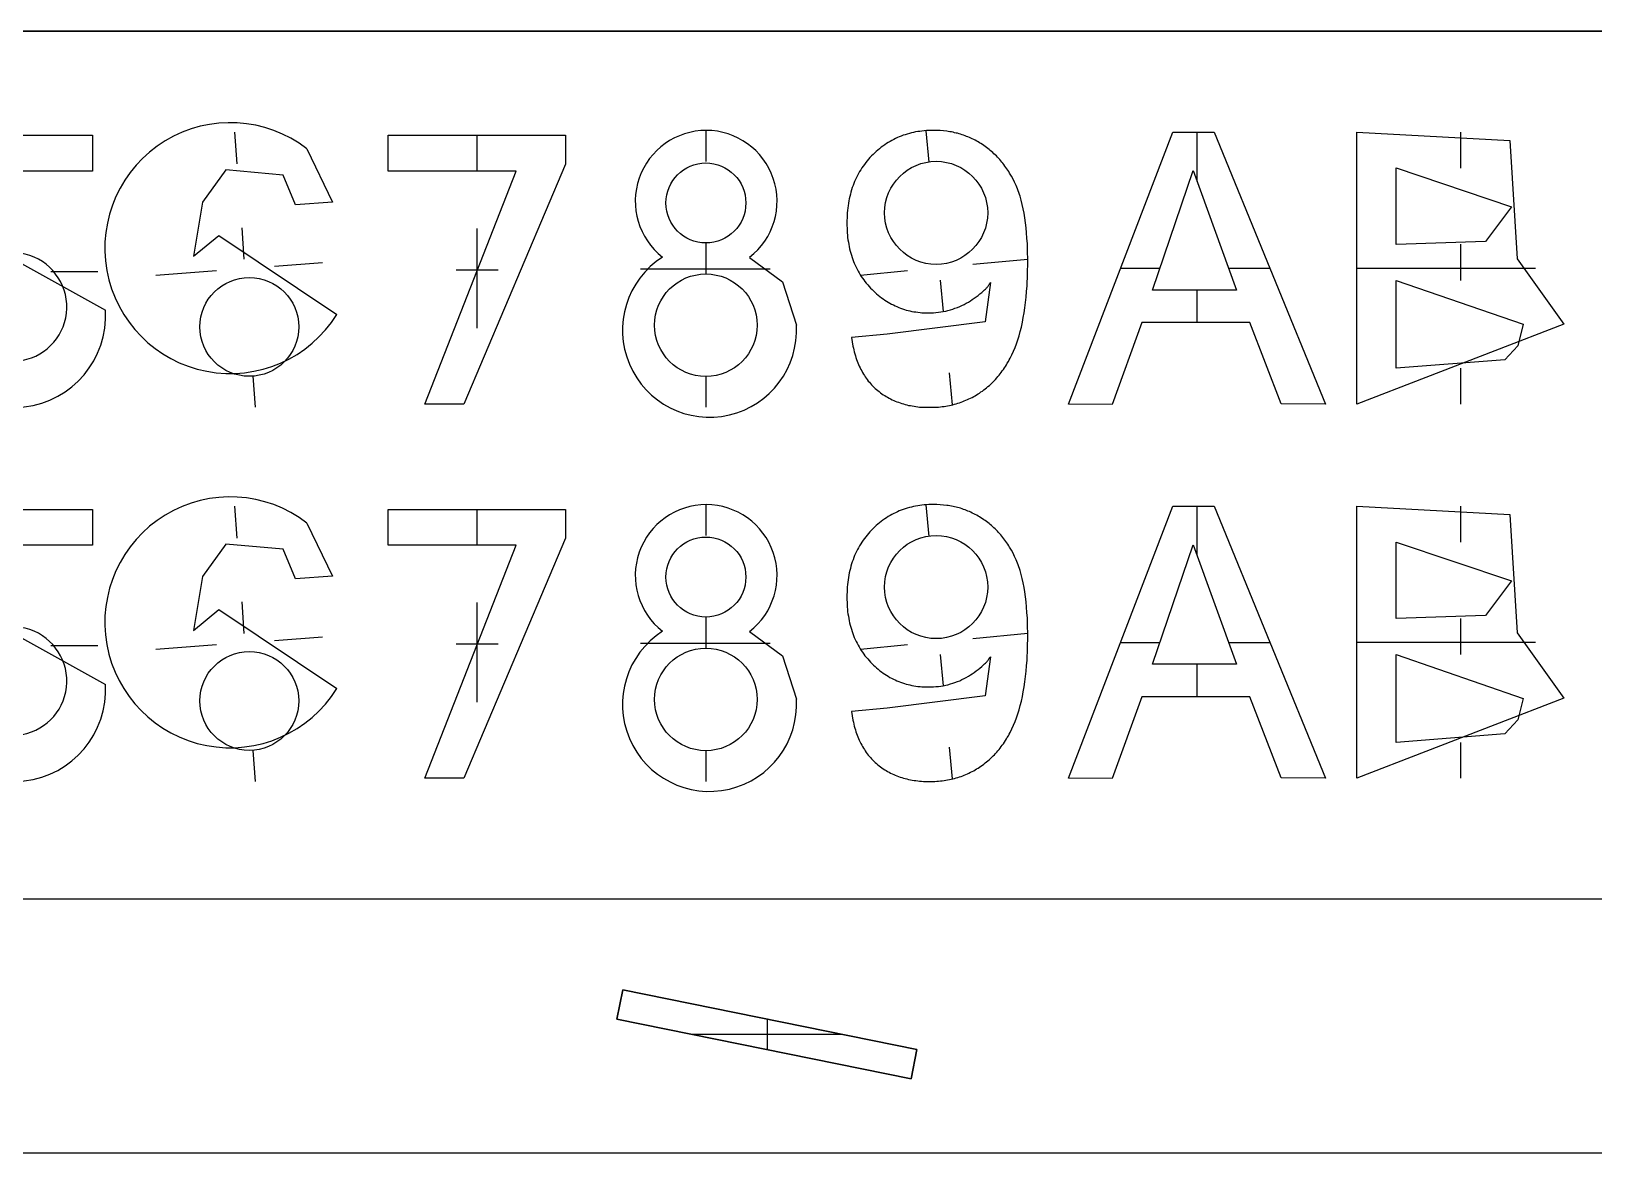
# Model space of a CAD drawing. Extents: x -0.02 to 3.17, y 0 to 2.28.
# Drawn here: x 1.112 to 2.139, y 0.785 to 1.523 of the extents above; entities that cross this region are included whole.
import ezdxf

# ---------------------------------------------------------------- set-up
doc = ezdxf.new("R2010")
doc.units = 0
doc.header["$LTSCALE"] = 0.03937
doc.layers.add('LCDKEYPAD_SHIELD$1602', color=3, linetype='CONTINUOUS')
doc.layers.add('LCDKEYPAD_SHIELD$1602$16X2', color=9, linetype='CONTINUOUS')

msp = doc.modelspace()

# ---------------------------------------------------------------- linework, layer by layer
at = {"layer": 'LCDKEYPAD_SHIELD$1602', "color": 5}
for p, q in [((2.7958, 1.5227, 0.417), (0.2958, 1.5227, 0.417)), ((2.7958, 0.9519, 0.417), (0.2958, 0.9519, 0.417))]:
    msp.add_line(p, q, dxfattribs=at)
at = {"layer": 'LCDKEYPAD_SHIELD$1602', "color": 0}
for p, q in [((2.7958, 1.5227, 0.417), (0.2958, 1.5227, 0.417)), ((0.2958, 1.5227, 0.4426), (2.7958, 1.5227, 0.4426)), ((2.7958, 0.9519, 0.417), (0.2958, 0.9519, 0.417)), ((2.7958, 0.9519, 0.4426), (0.2958, 0.9519, 0.4426)), ((1.4966, 0.8731, 0.012), (1.5005, 0.8924, 0.012)), ((1.5005, 0.8924, 0.1006), (1.4966, 0.8731, 0.1006)), ((1.4966, 0.8731, 0.012), (1.5005, 0.8924, 0.012)), ((1.4966, 0.8731, 0.0563), (1.5005, 0.8924, 0.0563)), ((1.5005, 0.8924, 0.012), (1.6939, 0.853, 0.012)), ((1.5005, 0.8924, 0.012), (1.5005, 0.8924, 0.1006)), ((1.6939, 0.853, 0.1006), (1.5005, 0.8924, 0.1006)), ((1.5005, 0.8924, 0.012), (1.6939, 0.853, 0.012)), ((1.5005, 0.8924, 0.0563), (1.6939, 0.853, 0.0563)), ((1.5005, 0.8924, 0.012), (1.5005, 0.8924, 0.1006)), ((1.4986, 0.8828, 0.012), (1.4986, 0.8828, 0.1006)), ((1.69, 0.8338, 0.012), (1.4966, 0.8731, 0.012)), ((1.4966, 0.8731, 0.012), (1.4966, 0.8731, 0.1006)), ((1.4966, 0.8731, 0.1006), (1.69, 0.8338, 0.1006)), ((1.4966, 0.8731, 0.012), (1.4966, 0.8731, 0.1006)), ((1.69, 0.8338, 0.012), (1.4966, 0.8731, 0.012)), ((1.69, 0.8338, 0.0563), (1.4966, 0.8731, 0.0563)), ((1.5459, 0.8631, 0.012), (1.6446, 0.8631, 0.012)), ((1.5953, 0.8731, 0.012), (1.5953, 0.853, 0.012)), ((1.5972, 0.8727, 0.012), (1.5972, 0.8727, 0.1006)), ((1.5933, 0.8534, 0.012), (1.5933, 0.8534, 0.1006)), ((1.6939, 0.853, 0.012), (1.69, 0.8338, 0.012)), ((1.69, 0.8338, 0.1006), (1.6939, 0.853, 0.1006)), ((1.6939, 0.853, 0.012), (1.69, 0.8338, 0.012)), ((1.6939, 0.853, 0.0563), (1.69, 0.8338, 0.0563)), ((1.6939, 0.853, 0.012), (1.6939, 0.853, 0.1006)), ((1.6939, 0.853, 0.012), (1.6939, 0.853, 0.1006)), ((1.6919, 0.8434, 0.012), (1.6919, 0.8434, 0.1006)), ((1.69, 0.8338, 0.1006), (1.69, 0.8338, 0.012)), ((1.69, 0.8338, 0.1006), (1.69, 0.8338, 0.012)), ((0.1509, 0.7852, 0.1636), (2.9509, 0.7852, 0.1636)), ((0.1509, 0.7852, 0.4426), (2.9509, 0.7852, 0.4426))]:
    msp.add_line(p, q, dxfattribs=at)
at = {"layer": 'LCDKEYPAD_SHIELD$1602$16X2'}
for p, q in [((1.0618, 1.4543, 0.4182), (1.1519, 1.4543, 0.4182)), ((1.1519, 1.4543, 0.4182), (1.1519, 1.4307, 0.4182)), ((1.2469, 1.4355, 0.4182), (1.2453, 1.4564, 0.4182)), ((1.3461, 1.4543, 0.4182), (1.4628, 1.4543, 0.4182)), ((1.3461, 1.4307, 0.4182), (1.3461, 1.4543, 0.4182)), ((1.4045, 1.4543, 0.4182), (1.4045, 1.4307, 0.4182)), ((1.4628, 1.4543, 0.4182), (1.4628, 1.4354, 0.4182)), ((1.5551, 1.4575, 0.4182), (1.5551, 1.4371, 0.4182)), ((1.6998, 1.4573, 0.4182), (1.7018, 1.4366, 0.4182)), ((1.7936, 1.2775, 0.4182), (1.8622, 1.4564, 0.4182)), ((1.8622, 1.4564, 0.4182), (1.8894, 1.4564, 0.4182)), ((1.878, 1.4564, 0.4182), (1.878, 1.424, 0.4182)), ((1.8894, 1.4564, 0.4182), (1.9625, 1.2775, 0.4182)), ((1.9832, 1.4564, 0.4182), (2.0837, 1.4509, 0.4182)), ((1.9832, 1.2775, 0.4182), (1.9832, 1.4564, 0.4182)), ((2.0512, 1.4564, 0.4182), (2.0512, 1.4327, 0.4182)), ((2.0837, 1.4509, 0.4182), (2.0885, 1.3731, 0.4182)), ((1.2928, 1.4454, 0.4182), (1.3095, 1.4104, 0.4182)), ((1.1519, 1.4307, 0.4182), (1.0814, 1.4307, 0.4182)), ((1.2395, 1.4316, 0.4182), (1.2241, 1.4103, 0.4182)), ((1.2772, 1.4281, 0.4182), (1.2395, 1.4316, 0.4182)), ((1.2853, 1.4086, 0.4182), (1.2772, 1.4281, 0.4182)), ((1.4303, 1.4307, 0.4182), (1.3461, 1.4307, 0.4182)), ((1.3703, 1.2775, 0.4182), (1.4303, 1.4307, 0.4182)), ((1.4628, 1.4354, 0.4182), (1.396, 1.2775, 0.4182)), ((1.8488, 1.3525, 0.4182), (1.8755, 1.4311, 0.4182)), ((1.8755, 1.4311, 0.4182), (1.9041, 1.3525, 0.4182)), ((2.0089, 1.4329, 0.4182), (2.0849, 1.4073, 0.4182)), ((2.0089, 1.3825, 0.4182), (2.0089, 1.4329, 0.4182)), ((1.2241, 1.4103, 0.4182), (1.2182, 1.3747, 0.4182)), ((1.3095, 1.4104, 0.4182), (1.2853, 1.4086, 0.4182)), ((2.0849, 1.4073, 0.4182), (2.0678, 1.3845, 0.4182)), ((1.0733, 1.3875, 0.4182), (1.1603, 1.3393, 0.4182)), ((1.2182, 1.3747, 0.4182), (1.2349, 1.3885, 0.4182)), ((1.2349, 1.3885, 0.4182), (1.3124, 1.3364, 0.4182)), ((1.2516, 1.3728, 0.4182), (1.2501, 1.3935, 0.4182)), ((1.4045, 1.3931, 0.4182), (1.4045, 1.3275, 0.4182)), ((1.5551, 1.3836, 0.4182), (1.5551, 1.3632, 0.4182)), ((2.0678, 1.3845, 0.4182), (2.0089, 1.3825, 0.4182)), ((2.0512, 1.3826, 0.4182), (2.0512, 1.3589, 0.4182)), ((1.303, 1.3704, 0.4182), (1.2714, 1.368, 0.4182)), ((1.5121, 1.3664, 0.4182), (1.5973, 1.3664, 0.4182)), ((1.5838, 1.374, 0.4182), (1.6054, 1.358, 0.4182)), ((1.7667, 1.3727, 0.4182), (1.7307, 1.3693, 0.4182)), ((1.8279, 1.3669, 0.4182), (1.8536, 1.3669, 0.4182)), ((1.8989, 1.3669, 0.4182), (1.926, 1.3669, 0.4182)), ((1.9832, 1.367, 0.4182), (2.1005, 1.367, 0.4182)), ((2.0885, 1.3731, 0.4182), (2.1192, 1.3301, 0.4182)), ((1.1245, 1.3648, 0.4182), (1.1553, 1.3648, 0.4182)), ((1.2334, 1.3651, 0.4182), (1.1935, 1.3621, 0.4182)), ((1.391, 1.3659, 0.4182), (1.4186, 1.3659, 0.4182)), ((1.6054, 1.358, 0.4182), (1.6146, 1.3294, 0.4182)), ((1.6876, 1.3651, 0.4182), (1.6568, 1.3622, 0.4182)), ((1.7092, 1.359, 0.4182), (1.7111, 1.3384, 0.4182)), ((1.7422, 1.3574, 0.4182), (1.7388, 1.3316, 0.4182)), ((2.0089, 1.3589, 0.4182), (2.0924, 1.3301, 0.4182)), ((2.0089, 1.3011, 0.4182), (2.0089, 1.3589, 0.4182)), ((1.9041, 1.3525, 0.4182), (1.8488, 1.3525, 0.4182)), ((1.878, 1.3525, 0.4182), (1.878, 1.3311, 0.4182)), ((1.7388, 1.3316, 0.4182), (1.6744, 1.3236, 0.4182)), ((1.8417, 1.3311, 0.4182), (1.8222, 1.2773, 0.4182)), ((1.9128, 1.3311, 0.4182), (1.8417, 1.3311, 0.4182)), ((1.9334, 1.2778, 0.4182), (1.9128, 1.3311, 0.4182)), ((2.1192, 1.3301, 0.4182), (1.9832, 1.2775, 0.4182)), ((2.0924, 1.3301, 0.4182), (2.089, 1.3158, 0.4182)), ((1.6744, 1.3236, 0.4182), (1.6509, 1.3213, 0.4182)), ((2.089, 1.3158, 0.4182), (2.0805, 1.3066, 0.4182)), ((2.0805, 1.3066, 0.4182), (2.0089, 1.3011, 0.4182)), ((1.259, 1.2754, 0.4182), (1.2574, 1.2958, 0.4182)), ((1.5551, 1.2957, 0.4182), (1.5551, 1.2754, 0.4182)), ((1.715, 1.298, 0.4182), (1.717, 1.277, 0.4182)), ((2.0512, 1.3011, 0.4182), (2.0512, 1.2775, 0.4182)), ((1.396, 1.2775, 0.4182), (1.3703, 1.2775, 0.4182)), ((1.8222, 1.2773, 0.4182), (1.7936, 1.2775, 0.4182)), ((1.9625, 1.2775, 0.4182), (1.9334, 1.2778, 0.4182)), ((1.0618, 1.2082, 0.4182), (1.1519, 1.2082, 0.4182)), ((1.1519, 1.2082, 0.4182), (1.1519, 1.1847, 0.4182)), ((1.2469, 1.1894, 0.4182), (1.2453, 1.2103, 0.4182)), ((1.3461, 1.2082, 0.4182), (1.4628, 1.2082, 0.4182)), ((1.3461, 1.1847, 0.4182), (1.3461, 1.2082, 0.4182)), ((1.4045, 1.2082, 0.4182), (1.4045, 1.1847, 0.4182)), ((1.4628, 1.2082, 0.4182), (1.4628, 1.1894, 0.4182)), ((1.5551, 1.2115, 0.4182), (1.5551, 1.1911, 0.4182)), ((1.6998, 1.2113, 0.4182), (1.7018, 1.1905, 0.4182)), ((1.7936, 1.0315, 0.4182), (1.8622, 1.2104, 0.4182)), ((1.8622, 1.2104, 0.4182), (1.8894, 1.2104, 0.4182)), ((1.878, 1.2104, 0.4182), (1.878, 1.178, 0.4182)), ((1.8894, 1.2104, 0.4182), (1.9625, 1.0315, 0.4182)), ((1.9832, 1.2104, 0.4182), (2.0837, 1.2049, 0.4182)), ((1.9832, 1.0315, 0.4182), (1.9832, 1.2104, 0.4182)), ((2.0512, 1.2104, 0.4182), (2.0512, 1.1867, 0.4182)), ((2.0837, 1.2049, 0.4182), (2.0885, 1.1271, 0.4182)), ((1.2928, 1.1993, 0.4182), (1.3095, 1.1643, 0.4182)), ((1.1519, 1.1847, 0.4182), (1.0814, 1.1847, 0.4182)), ((1.2395, 1.1855, 0.4182), (1.2241, 1.1642, 0.4182)), ((1.2772, 1.1821, 0.4182), (1.2395, 1.1855, 0.4182)), ((1.2853, 1.1625, 0.4182), (1.2772, 1.1821, 0.4182)), ((1.4303, 1.1847, 0.4182), (1.3461, 1.1847, 0.4182)), ((1.3703, 1.0315, 0.4182), (1.4303, 1.1847, 0.4182)), ((1.4628, 1.1894, 0.4182), (1.396, 1.0315, 0.4182)), ((1.8488, 1.1065, 0.4182), (1.8755, 1.185, 0.4182)), ((1.8755, 1.185, 0.4182), (1.9041, 1.1065, 0.4182)), ((2.0089, 1.1868, 0.4182), (2.0849, 1.1613, 0.4182)), ((2.0089, 1.1365, 0.4182), (2.0089, 1.1868, 0.4182)), ((1.2241, 1.1642, 0.4182), (1.2182, 1.1287, 0.4182)), ((1.3095, 1.1643, 0.4182), (1.2853, 1.1625, 0.4182)), ((2.0849, 1.1613, 0.4182), (2.0678, 1.1385, 0.4182)), ((1.0733, 1.1415, 0.4182), (1.1603, 1.0932, 0.4182)), ((1.2182, 1.1287, 0.4182), (1.2349, 1.1425, 0.4182)), ((1.2349, 1.1425, 0.4182), (1.3124, 1.0904, 0.4182)), ((1.2516, 1.1267, 0.4182), (1.2501, 1.1475, 0.4182)), ((1.4045, 1.147, 0.4182), (1.4045, 1.0815, 0.4182)), ((1.5551, 1.1375, 0.4182), (1.5551, 1.1172, 0.4182)), ((2.0678, 1.1385, 0.4182), (2.0089, 1.1365, 0.4182)), ((2.0512, 1.1365, 0.4182), (2.0512, 1.1129, 0.4182)), ((1.303, 1.1243, 0.4182), (1.2714, 1.1219, 0.4182)), ((1.5121, 1.1204, 0.4182), (1.5973, 1.1204, 0.4182)), ((1.5838, 1.128, 0.4182), (1.6054, 1.1119, 0.4182)), ((1.7667, 1.1266, 0.4182), (1.7307, 1.1232, 0.4182)), ((1.8279, 1.1208, 0.4182), (1.8536, 1.1208, 0.4182)), ((1.8989, 1.1208, 0.4182), (1.926, 1.1208, 0.4182)), ((1.9832, 1.1209, 0.4182), (2.1005, 1.1209, 0.4182)), ((2.0885, 1.1271, 0.4182), (2.1192, 1.0841, 0.4182)), ((1.1245, 1.1188, 0.4182), (1.1553, 1.1188, 0.4182)), ((1.2334, 1.1191, 0.4182), (1.1935, 1.1161, 0.4182)), ((1.391, 1.1199, 0.4182), (1.4186, 1.1199, 0.4182)), ((1.6054, 1.1119, 0.4182), (1.6146, 1.0834, 0.4182)), ((1.6876, 1.1191, 0.4182), (1.6568, 1.1162, 0.4182)), ((1.7092, 1.1129, 0.4182), (1.7111, 1.0923, 0.4182)), ((1.7422, 1.1114, 0.4182), (1.7388, 1.0856, 0.4182)), ((2.0089, 1.1129, 0.4182), (2.0924, 1.084, 0.4182)), ((2.0089, 1.055, 0.4182), (2.0089, 1.1129, 0.4182)), ((1.9041, 1.1065, 0.4182), (1.8488, 1.1065, 0.4182)), ((1.878, 1.1065, 0.4182), (1.878, 1.085, 0.4182)), ((1.7388, 1.0856, 0.4182), (1.6744, 1.0775, 0.4182)), ((1.8417, 1.085, 0.4182), (1.8222, 1.0312, 0.4182)), ((1.9128, 1.085, 0.4182), (1.8417, 1.085, 0.4182)), ((1.9334, 1.0318, 0.4182), (1.9128, 1.085, 0.4182)), ((2.1192, 1.0841, 0.4182), (1.9832, 1.0315, 0.4182)), ((2.0924, 1.084, 0.4182), (2.089, 1.0698, 0.4182)), ((1.6744, 1.0775, 0.4182), (1.6509, 1.0753, 0.4182)), ((2.089, 1.0698, 0.4182), (2.0805, 1.0606, 0.4182)), ((2.0805, 1.0606, 0.4182), (2.0089, 1.055, 0.4182)), ((1.259, 1.0294, 0.4182), (1.2574, 1.0498, 0.4182)), ((1.5551, 1.0497, 0.4182), (1.5551, 1.0293, 0.4182)), ((1.715, 1.052, 0.4182), (1.717, 1.031, 0.4182)), ((2.0512, 1.055, 0.4182), (2.0512, 1.0315, 0.4182)), ((1.396, 1.0315, 0.4182), (1.3703, 1.0315, 0.4182)), ((1.8222, 1.0312, 0.4182), (1.7936, 1.0315, 0.4182)), ((1.9625, 1.0315, 0.4182), (1.9334, 1.0318, 0.4182))]:
    msp.add_line(p, q, dxfattribs=at)
for points in [[(1.6509, 1.3213), (1.6513, 1.3185), (1.6518, 1.3157), (1.6521, 1.3144), (1.6524, 1.3131), (1.6527, 1.3118), (1.6531, 1.3105), (1.6534, 1.3093), (1.6538, 1.3081), (1.6542, 1.3069), (1.6546, 1.3057), (1.6551, 1.3046), (1.6555, 1.3035), (1.656, 1.3024), (1.6565, 1.3014), (1.657, 1.3003), (1.6576, 1.2993), (1.6581, 1.2983), (1.6587, 1.2973), (1.6593, 1.2964), (1.6599, 1.2954), (1.6605, 1.2945), (1.6612, 1.2936), (1.6619, 1.2927), (1.6626, 1.2919), (1.6633, 1.291), (1.6641, 1.2902), (1.6648, 1.2894), (1.6656, 1.2886), (1.6664, 1.2878), (1.6673, 1.2871), (1.6681, 1.2864), (1.669, 1.2857), (1.6699, 1.285), (1.6708, 1.2843), (1.6717, 1.2837), (1.6727, 1.2831), (1.6736, 1.2825), (1.6746, 1.282), (1.6756, 1.2814), (1.6766, 1.2809), (1.6776, 1.2804), (1.6786, 1.2799), (1.6796, 1.2795), (1.6807, 1.2791), (1.6817, 1.2787), (1.6828, 1.2783), (1.6839, 1.2779), (1.685, 1.2776), (1.6861, 1.2773), (1.6873, 1.277), (1.6884, 1.2767), (1.6896, 1.2765), (1.6908, 1.2763), (1.692, 1.2761), (1.6932, 1.2759), (1.6944, 1.2758), (1.6956, 1.2756), (1.6969, 1.2755), (1.6981, 1.2755), (1.6994, 1.2754), (1.7007, 1.2754), (1.702, 1.2754), (1.7045, 1.2754), (1.7057, 1.2755), (1.7069, 1.2755), (1.7081, 1.2756), (1.7093, 1.2757), (1.7105, 1.2759), (1.7117, 1.276), (1.7129, 1.2762), (1.714, 1.2764), (1.7152, 1.2766), (1.7163, 1.2769), (1.7174, 1.2771), (1.7185, 1.2774), (1.7196, 1.2777), (1.7207, 1.2781), (1.7218, 1.2784), (1.7229, 1.2788), (1.724, 1.2792), (1.725, 1.2796), (1.7261, 1.28), (1.7271, 1.2805), (1.7281, 1.2809), (1.7292, 1.2814), (1.7302, 1.2819), (1.7312, 1.2825), (1.7322, 1.283), (1.7331, 1.2836), (1.7341, 1.2842), (1.7351, 1.2848), (1.736, 1.2855), (1.737, 1.2861), (1.7379, 1.2868), (1.7388, 1.2875), (1.7397, 1.2882), (1.7406, 1.289), (1.7415, 1.2897), (1.7423, 1.2905), (1.7431, 1.2913), (1.744, 1.2921), (1.7448, 1.293), (1.7456, 1.2938), (1.7464, 1.2947), (1.7471, 1.2956), (1.7479, 1.2965), (1.7486, 1.2974), (1.7493, 1.2983), (1.75, 1.2993), (1.7507, 1.3003), (1.7514, 1.3013), (1.7521, 1.3023), (1.7527, 1.3033), (1.7533, 1.3044), (1.754, 1.3055), (1.7546, 1.3066), (1.7552, 1.3077), (1.7563, 1.31), (1.7574, 1.3123), (1.7584, 1.3147), (1.7593, 1.3172), (1.7602, 1.3198), (1.7611, 1.3225), (1.7618, 1.3253), (1.7626, 1.3282), (1.7632, 1.3313), (1.7638, 1.3344), (1.7644, 1.3376), (1.7649, 1.3409), (1.7653, 1.3443), (1.7657, 1.3479), (1.766, 1.3515), (1.7663, 1.3552), (1.7666, 1.363), (1.7667, 1.3712), (1.7666, 1.3791), (1.7665, 1.3829), (1.7662, 1.3866), (1.766, 1.3901), (1.7657, 1.3935), (1.7653, 1.3968), (1.7648, 1.4), (1.7643, 1.4031), (1.7637, 1.406), (1.7631, 1.4088), (1.7624, 1.4116), (1.7617, 1.4142), (1.7613, 1.4154), (1.7609, 1.4166), (1.7605, 1.4178), (1.76, 1.419), (1.7596, 1.4201), (1.7591, 1.4212), (1.7581, 1.4234), (1.7571, 1.4255), (1.756, 1.4275), (1.7548, 1.4295), (1.7542, 1.4304), (1.7536, 1.4314), (1.753, 1.4323), (1.7524, 1.4332), (1.7517, 1.4341), (1.7511, 1.435), (1.7504, 1.4359), (1.7497, 1.4367), (1.749, 1.4375), (1.7483, 1.4384), (1.7476, 1.4392), (1.7468, 1.44), (1.7461, 1.4407), (1.7453, 1.4415), (1.7445, 1.4422), (1.7438, 1.4429), (1.7429, 1.4436), (1.7421, 1.4443), (1.7413, 1.445), (1.7404, 1.4457), (1.7396, 1.4463), (1.7387, 1.447), (1.7378, 1.4476), (1.7369, 1.4482), (1.736, 1.4488), (1.735, 1.4494), (1.7341, 1.4499), (1.7332, 1.4505), (1.7322, 1.451), (1.7313, 1.4515), (1.7303, 1.4519), (1.7294, 1.4524), (1.7284, 1.4528), (1.7274, 1.4533), (1.7265, 1.4536), (1.7255, 1.454), (1.7245, 1.4544), (1.7236, 1.4547), (1.7226, 1.455), (1.7216, 1.4553), (1.7206, 1.4556), (1.7196, 1.4558), (1.7186, 1.456), (1.7176, 1.4563), (1.7166, 1.4565), (1.7156, 1.4566), (1.7145, 1.4568), (1.7135, 1.457), (1.7113, 1.4572), (1.7092, 1.4574), (1.7069, 1.4575), (1.7047, 1.4575), (1.7032, 1.4575), (1.7017, 1.4574), (1.7002, 1.4574), (1.6987, 1.4572), (1.6972, 1.4571), (1.6958, 1.4569), (1.6944, 1.4567), (1.693, 1.4565), (1.6916, 1.4562), (1.6902, 1.4559), (1.6889, 1.4555), (1.6875, 1.4551), (1.6862, 1.4547), (1.6849, 1.4543), (1.6836, 1.4538), (1.6823, 1.4533), (1.681, 1.4528), (1.6798, 1.4522), (1.6786, 1.4516), (1.6774, 1.4509), (1.6762, 1.4503), (1.675, 1.4496), (1.6738, 1.4488), (1.6727, 1.448), (1.6715, 1.4472), (1.6704, 1.4464), (1.6693, 1.4455), (1.6682, 1.4446), (1.6671, 1.4437), (1.6661, 1.4427), (1.665, 1.4417), (1.664, 1.4407), (1.663, 1.4396), (1.6621, 1.4385), (1.6611, 1.4374), (1.6602, 1.4363), (1.6594, 1.4352), (1.6585, 1.434), (1.6577, 1.4328), (1.6569, 1.4316), (1.6562, 1.4304), (1.6555, 1.4292), (1.6548, 1.4279), (1.6541, 1.4266), (1.6535, 1.4253), (1.6529, 1.424), (1.6524, 1.4226), (1.6519, 1.4213), (1.6514, 1.4199), (1.6509, 1.4185), (1.6505, 1.417), (1.6501, 1.4156), (1.6497, 1.4141), (1.6494, 1.4126), (1.6491, 1.4111), (1.6488, 1.4096), (1.6486, 1.408), (1.6484, 1.4065), (1.6482, 1.4049), (1.648, 1.4033), (1.6479, 1.4016), (1.6479, 1.4), (1.6478, 1.3983), (1.6478, 1.3966), (1.6478, 1.395), (1.6479, 1.3933), (1.6479, 1.3917), (1.648, 1.3902), (1.6482, 1.3886), (1.6483, 1.387), (1.6485, 1.3855), (1.6488, 1.384), (1.649, 1.3825), (1.6493, 1.3811), (1.6496, 1.3796), (1.65, 1.3782), (1.6504, 1.3768), (1.6508, 1.3754), (1.6512, 1.374), (1.6517, 1.3727), (1.6522, 1.3714), (1.6527, 1.3701), (1.6533, 1.3688), (1.6539, 1.3675), (1.6545, 1.3663), (1.6552, 1.365), (1.6559, 1.3638), (1.6566, 1.3626), (1.6573, 1.3615), (1.6581, 1.3603), (1.6589, 1.3592), (1.6597, 1.3581), (1.6606, 1.357), (1.6615, 1.3559), (1.6624, 1.3549), (1.6634, 1.3538), (1.6644, 1.3528), (1.6654, 1.3519), (1.6664, 1.3509), (1.6674, 1.35), (1.6684, 1.3491), (1.6695, 1.3483), (1.6706, 1.3475), (1.6716, 1.3467), (1.6727, 1.3459), (1.6738, 1.3452), (1.6749, 1.3445), (1.6761, 1.3439), (1.6772, 1.3433), (1.6784, 1.3427), (1.6795, 1.3421), (1.6807, 1.3416), (1.6819, 1.3411), (1.6831, 1.3406), (1.6843, 1.3402), (1.6856, 1.3398), (1.6868, 1.3394), (1.6881, 1.3391), (1.6893, 1.3388), (1.6906, 1.3385), (1.6919, 1.3383), (1.6932, 1.3381), (1.6945, 1.3379), (1.6959, 1.3378), (1.6972, 1.3376), (1.6986, 1.3376), (1.7, 1.3375), (1.7014, 1.3375), (1.703, 1.3375), (1.7047, 1.3376), (1.7063, 1.3377), (1.708, 1.3379), (1.7096, 1.3381), (1.7112, 1.3384), (1.7128, 1.3387), (1.7143, 1.3391), (1.7159, 1.3395), (1.7174, 1.34), (1.7189, 1.3405), (1.7205, 1.3411), (1.722, 1.3417), (1.7234, 1.3423), (1.7249, 1.3431), (1.7263, 1.3438), (1.7277, 1.3446), (1.729, 1.3454), (1.7303, 1.3463), (1.7316, 1.3471), (1.7329, 1.348), (1.7341, 1.349), (1.7353, 1.35), (1.7366, 1.351), (1.7375, 1.3518), (1.7384, 1.3527), (1.7389, 1.3531), (1.7393, 1.3535), (1.7396, 1.3539), (1.74, 1.3543), (1.7403, 1.3547), (1.7407, 1.3551), (1.741, 1.3555), (1.7412, 1.3559), (1.7415, 1.3563), (1.7417, 1.3567), (1.742, 1.3571), (1.7421, 1.3572), (1.7422, 1.3574)], [(1.6509, 1.0753), (1.6513, 1.0724), (1.6518, 1.0697), (1.6521, 1.0683), (1.6524, 1.067), (1.6527, 1.0657), (1.6531, 1.0645), (1.6534, 1.0632), (1.6538, 1.062), (1.6542, 1.0609), (1.6546, 1.0597), (1.6551, 1.0586), (1.6555, 1.0575), (1.656, 1.0564), (1.6565, 1.0553), (1.657, 1.0543), (1.6576, 1.0533), (1.6581, 1.0523), (1.6587, 1.0513), (1.6593, 1.0503), (1.6599, 1.0494), (1.6605, 1.0485), (1.6612, 1.0476), (1.6619, 1.0467), (1.6626, 1.0458), (1.6633, 1.045), (1.6641, 1.0442), (1.6648, 1.0434), (1.6656, 1.0426), (1.6664, 1.0418), (1.6673, 1.0411), (1.6681, 1.0403), (1.669, 1.0396), (1.6699, 1.039), (1.6708, 1.0383), (1.6717, 1.0377), (1.6727, 1.0371), (1.6736, 1.0365), (1.6746, 1.0359), (1.6756, 1.0354), (1.6766, 1.0349), (1.6776, 1.0344), (1.6786, 1.0339), (1.6796, 1.0335), (1.6807, 1.033), (1.6817, 1.0326), (1.6828, 1.0322), (1.6839, 1.0319), (1.685, 1.0316), (1.6861, 1.0313), (1.6873, 1.031), (1.6884, 1.0307), (1.6896, 1.0305), (1.6908, 1.0302), (1.692, 1.03), (1.6932, 1.0299), (1.6944, 1.0297), (1.6956, 1.0296), (1.6969, 1.0295), (1.6981, 1.0294), (1.6994, 1.0294), (1.7007, 1.0293), (1.702, 1.0293), (1.7045, 1.0294), (1.7057, 1.0294), (1.7069, 1.0295), (1.7081, 1.0296), (1.7093, 1.0297), (1.7105, 1.0298), (1.7117, 1.03), (1.7129, 1.0302), (1.714, 1.0304), (1.7152, 1.0306), (1.7163, 1.0308), (1.7174, 1.0311), (1.7185, 1.0314), (1.7196, 1.0317), (1.7207, 1.032), (1.7218, 1.0324), (1.7229, 1.0327), (1.724, 1.0331), (1.725, 1.0335), (1.7261, 1.034), (1.7271, 1.0344), (1.7281, 1.0349), (1.7292, 1.0354), (1.7302, 1.0359), (1.7312, 1.0364), (1.7322, 1.037), (1.7331, 1.0376), (1.7341, 1.0382), (1.7351, 1.0388), (1.736, 1.0394), (1.737, 1.0401), (1.7379, 1.0408), (1.7388, 1.0415), (1.7397, 1.0422), (1.7406, 1.0429), (1.7415, 1.0437), (1.7423, 1.0445), (1.7431, 1.0453), (1.744, 1.0461), (1.7448, 1.0469), (1.7456, 1.0478), (1.7464, 1.0486), (1.7471, 1.0495), (1.7479, 1.0504), (1.7486, 1.0513), (1.7493, 1.0523), (1.75, 1.0533), (1.7507, 1.0542), (1.7514, 1.0552), (1.7521, 1.0563), (1.7527, 1.0573), (1.7533, 1.0583), (1.754, 1.0594), (1.7546, 1.0605), (1.7552, 1.0616), (1.7563, 1.0639), (1.7574, 1.0663), (1.7584, 1.0687), (1.7593, 1.0712), (1.7602, 1.0738), (1.7611, 1.0765), (1.7618, 1.0793), (1.7626, 1.0822), (1.7632, 1.0852), (1.7638, 1.0883), (1.7644, 1.0915), (1.7649, 1.0949), (1.7653, 1.0983), (1.7657, 1.1018), (1.766, 1.1055), (1.7663, 1.1092), (1.7666, 1.117), (1.7667, 1.1252), (1.7666, 1.1331), (1.7665, 1.1368), (1.7662, 1.1405), (1.766, 1.144), (1.7657, 1.1475), (1.7653, 1.1508), (1.7648, 1.154), (1.7643, 1.157), (1.7637, 1.16), (1.7631, 1.1628), (1.7624, 1.1655), (1.7617, 1.1681), (1.7613, 1.1694), (1.7609, 1.1706), (1.7605, 1.1718), (1.76, 1.173), (1.7596, 1.1741), (1.7591, 1.1752), (1.7581, 1.1774), (1.7571, 1.1794), (1.756, 1.1815), (1.7548, 1.1834), (1.7542, 1.1844), (1.7536, 1.1853), (1.753, 1.1863), (1.7524, 1.1872), (1.7517, 1.1881), (1.7511, 1.189), (1.7504, 1.1898), (1.7497, 1.1907), (1.749, 1.1915), (1.7483, 1.1923), (1.7476, 1.1931), (1.7468, 1.1939), (1.7461, 1.1947), (1.7453, 1.1954), (1.7445, 1.1962), (1.7438, 1.1969), (1.7429, 1.1976), (1.7421, 1.1983), (1.7413, 1.199), (1.7404, 1.1996), (1.7396, 1.2003), (1.7387, 1.2009), (1.7378, 1.2015), (1.7369, 1.2021), (1.736, 1.2027), (1.735, 1.2033), (1.7341, 1.2039), (1.7332, 1.2044), (1.7322, 1.2049), (1.7313, 1.2054), (1.7303, 1.2059), (1.7294, 1.2064), (1.7284, 1.2068), (1.7274, 1.2072), (1.7265, 1.2076), (1.7255, 1.208), (1.7245, 1.2083), (1.7236, 1.2087), (1.7226, 1.209), (1.7216, 1.2092), (1.7206, 1.2095), (1.7196, 1.2098), (1.7186, 1.21), (1.7176, 1.2102), (1.7166, 1.2104), (1.7156, 1.2106), (1.7145, 1.2108), (1.7135, 1.2109), (1.7113, 1.2111), (1.7092, 1.2113), (1.7069, 1.2114), (1.7047, 1.2115), (1.7032, 1.2114), (1.7017, 1.2114), (1.7002, 1.2113), (1.6987, 1.2112), (1.6972, 1.211), (1.6958, 1.2109), (1.6944, 1.2107), (1.693, 1.2104), (1.6916, 1.2101), (1.6902, 1.2098), (1.6889, 1.2095), (1.6875, 1.2091), (1.6862, 1.2087), (1.6849, 1.2082), (1.6836, 1.2078), (1.6823, 1.2073), (1.681, 1.2067), (1.6798, 1.2061), (1.6786, 1.2055), (1.6774, 1.2049), (1.6762, 1.2042), (1.675, 1.2035), (1.6738, 1.2028), (1.6727, 1.202), (1.6715, 1.2012), (1.6704, 1.2004), (1.6693, 1.1995), (1.6682, 1.1986), (1.6671, 1.1976), (1.6661, 1.1967), (1.665, 1.1957), (1.664, 1.1946), (1.663, 1.1936), (1.6621, 1.1925), (1.6611, 1.1914), (1.6602, 1.1903), (1.6594, 1.1891), (1.6585, 1.188), (1.6577, 1.1868), (1.6569, 1.1856), (1.6562, 1.1844), (1.6555, 1.1831), (1.6548, 1.1818), (1.6541, 1.1806), (1.6535, 1.1793), (1.6529, 1.1779), (1.6524, 1.1766), (1.6519, 1.1752), (1.6514, 1.1738), (1.6509, 1.1724), (1.6505, 1.171), (1.6501, 1.1695), (1.6497, 1.1681), (1.6494, 1.1666), (1.6491, 1.1651), (1.6488, 1.1635), (1.6486, 1.162), (1.6484, 1.1604), (1.6482, 1.1588), (1.648, 1.1572), (1.6479, 1.1556), (1.6479, 1.1539), (1.6478, 1.1522), (1.6478, 1.1506), (1.6478, 1.1489), (1.6479, 1.1473), (1.6479, 1.1457), (1.648, 1.1441), (1.6482, 1.1425), (1.6483, 1.141), (1.6485, 1.1395), (1.6488, 1.138), (1.649, 1.1365), (1.6493, 1.135), (1.6496, 1.1336), (1.65, 1.1322), (1.6504, 1.1308), (1.6508, 1.1294), (1.6512, 1.128), (1.6517, 1.1267), (1.6522, 1.1253), (1.6527, 1.124), (1.6533, 1.1227), (1.6539, 1.1215), (1.6545, 1.1202), (1.6552, 1.119), (1.6559, 1.1178), (1.6566, 1.1166), (1.6573, 1.1154), (1.6581, 1.1143), (1.6589, 1.1131), (1.6597, 1.112), (1.6606, 1.111), (1.6615, 1.1099), (1.6624, 1.1088), (1.6634, 1.1078), (1.6644, 1.1068), (1.6654, 1.1058), (1.6664, 1.1049), (1.6674, 1.104), (1.6684, 1.1031), (1.6695, 1.1022), (1.6706, 1.1014), (1.6716, 1.1006), (1.6727, 1.0999), (1.6738, 1.0992), (1.6749, 1.0985), (1.6761, 1.0978), (1.6772, 1.0972), (1.6784, 1.0966), (1.6795, 1.0961), (1.6807, 1.0955), (1.6819, 1.095), (1.6831, 1.0946), (1.6843, 1.0942), (1.6856, 1.0938), (1.6868, 1.0934), (1.6881, 1.0931), (1.6893, 1.0928), (1.6906, 1.0925), (1.6919, 1.0922), (1.6932, 1.092), (1.6945, 1.0919), (1.6959, 1.0917), (1.6972, 1.0916), (1.6986, 1.0915), (1.7, 1.0915), (1.7014, 1.0915), (1.703, 1.0915), (1.7047, 1.0916), (1.7063, 1.0917), (1.708, 1.0919), (1.7096, 1.0921), (1.7112, 1.0923), (1.7128, 1.0927), (1.7143, 1.093), (1.7159, 1.0935), (1.7174, 1.0939), (1.7189, 1.0944), (1.7205, 1.095), (1.722, 1.0956), (1.7234, 1.0963), (1.7249, 1.097), (1.7263, 1.0978), (1.7277, 1.0986), (1.729, 1.0994), (1.7303, 1.1002), (1.7316, 1.1011), (1.7329, 1.102), (1.7341, 1.1029), (1.7353, 1.1039), (1.7366, 1.1049), (1.7375, 1.1058), (1.7384, 1.1066), (1.7389, 1.1071), (1.7393, 1.1075), (1.7396, 1.1079), (1.74, 1.1083), (1.7403, 1.1087), (1.7407, 1.1091), (1.741, 1.1095), (1.7412, 1.1099), (1.7415, 1.1103), (1.7417, 1.1106), (1.742, 1.111), (1.7421, 1.1112), (1.7422, 1.1114)]]:
    msp.add_lwpolyline(points, dxfattribs=at)
for centre, radius in [((1.5551, 1.4098, 0.4182), 0.0263), ((1.7065, 1.4033, 0.4182), 0.0339), ((1.2549, 1.3283, 0.4182), 0.0325), ((1.5551, 1.3294, 0.4182), 0.0337), ((1.5551, 1.1638, 0.4182), 0.0263), ((1.7065, 1.1572, 0.4182), 0.0339), ((1.2549, 1.0823, 0.4182), 0.0325), ((1.5551, 1.0833, 0.4182), 0.0337)]:
    msp.add_circle(centre, radius, dxfattribs=at)
for centre, radius, start, end in [((1.2424, 1.3801, 0.4182), 0.0825, 52.3325, 328.0881), ((1.5553, 1.4109, 0.4182), 0.0466, 307.8249, 231.9409), ((1.0992, 1.3414, 0.4182), 0.0357, 202.3221, 154.4293), ((1.5575, 1.3261, 0.4182), 0.0572, 122.7608, 3.3882), ((1.1001, 1.3356, 0.4182), 0.0603, 189.4217, 3.4769), ((1.2424, 1.134, 0.4182), 0.0825, 52.3325, 328.0881), ((1.5553, 1.1648, 0.4182), 0.0466, 307.8249, 231.9409), ((1.0992, 1.0954, 0.4182), 0.0357, 202.3221, 154.4293), ((1.5575, 1.08, 0.4182), 0.0572, 122.7608, 3.3882), ((1.1001, 1.0896, 0.4182), 0.0603, 189.4217, 3.4769)]:
    msp.add_arc(centre, radius, start, end, dxfattribs=at)

doc.saveas('drawing.dxf')
